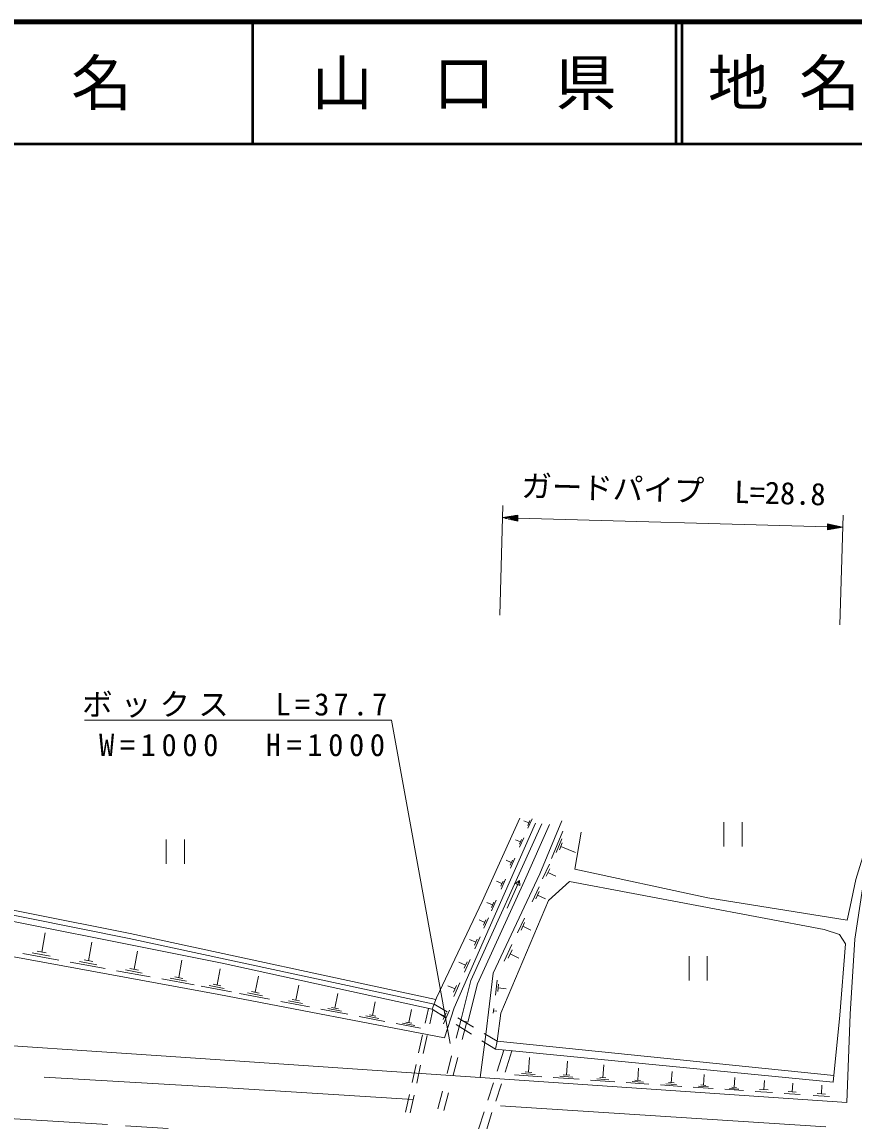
# Model space of a CAD drawing. Units: millimetres, scale not verified. Extents: x 40000 to 680000, y 20000 to 380000.
# Drawn here: x 314092 to 382375, y 289843 to 380000 of the extents above; entities that cross this region are included whole.
import ezdxf
from ezdxf.enums import TextEntityAlignment as Align

# ---------------------------------------------------------------- set-up
doc = ezdxf.new("R2010")
doc.units = ezdxf.units.MM
doc.header["$LTSCALE"] = 1000
doc.linetypes.add('CHAIN', pattern=[18.5, 12, -1.5, 3.5, -1.5])
for name, color, linetype, lineweight in [('M-BGD', 7, 'Continuous', 13), ('M-BMK', 2, 'CHAIN', 13), ('M-STR-HTXT', 7, 'Continuous', 13), ('M-STR-STRD', 7, 'Continuous', 13), ('M-TTL', 2, 'Continuous', 140), ('M-TTL-LINE', 7, 'Continuous', 50)]:
    doc.layers.add(name, color=color, linetype=linetype, lineweight=lineweight)
doc.layers.add('M-TTL-TXT', color=7, linetype='Continuous')
doc.styles.add('ＭＳ ゴシック', font='')
doc.styles.get('ＭＳ ゴシック').set_extended_font_data('MS Gothic')

msp = doc.modelspace()

# ---------------------------------------------------------------- linework, layer by layer
at = {"layer": 'M-BGD'}
for p, q in [((355685, 314294), (355268, 314477)), ((355771, 314489), (355598, 314098)), ((355961, 314638), (355616, 313857)), ((371702, 314366), (371702, 312366)), ((373202, 314366), (373202, 312366)), ((325926, 312931), (325926, 310931)), ((327426, 312931), (327426, 310931)), ((354998, 312736), (354581, 312920)), ((355084, 312931), (354911, 312541)), ((355274, 313080), (354929, 312300)), ((357549, 311372), (358479, 313615)), ((357931, 311871), (358396, 312992)), ((358197, 312089), (358429, 312650)), ((358313, 312369), (359510, 311873)), ((354246, 311042), (353816, 311231)), ((354335, 311243), (354157, 310840)), ((354532, 311398), (354176, 310591)), ((356812, 309703), (357384, 310912)), ((357116, 309929), (357402, 310534)), ((357259, 310231), (357904, 309926)), ((353483, 309321), (353039, 309517)), ((353575, 309530), (353391, 309113)), ((353778, 309689), (353410, 308855)), ((353914, 307296), (354930, 309580)), ((354606, 309314), (354930, 309580)), ((354949, 309161), (354606, 309314)), ((354930, 309580), (354949, 309161)), ((355959, 307835), (356531, 309045)), ((356263, 308061), (356549, 308666)), ((356406, 308364), (357051, 308059)), ((352708, 307574), (352249, 307777)), ((352803, 307789), (352613, 307359)), ((353013, 307954), (352633, 307093)), ((352073, 306134), (351614, 306337)), ((352168, 306349), (351978, 305919)), ((352378, 306514), (351998, 305653)), ((354753, 305285), (355325, 306495)), ((355057, 305511), (355343, 306116)), ((355200, 305814), (355845, 305509)), ((315715, 303706), (316004, 305280)), ((351343, 304515), (350825, 304743)), ((351450, 304758), (351237, 304272)), ((351687, 304944), (351259, 303972)), ((319554, 302989), (319834, 304514)), ((353653, 302959), (354292, 304310)), ((353993, 303211), (354312, 303887)), ((317119, 303042), (314167, 303583)), ((316417, 303374), (314941, 303645)), ((316084, 303638), (315346, 303774)), ((320234, 302668), (318805, 302930)), ((319912, 302924), (319197, 303055)), ((323302, 302290), (323573, 303765)), ((326961, 301607), (327223, 303035)), ((350872, 303092), (350414, 302050)), ((354153, 303549), (354873, 303208)), ((368832, 303366), (368832, 301366)), ((370332, 303366), (370332, 301366)), ((320914, 302346), (318056, 302870)), ((324618, 301667), (321852, 302174)), ((323960, 301978), (322577, 302232)), ((323648, 302226), (322957, 302353)), ((330103, 301002), (330357, 302323)), ((350504, 302632), (349948, 302877)), ((350619, 302893), (350389, 302372)), ((328235, 301004), (325557, 301495)), ((327598, 301306), (326259, 301551)), ((327296, 301545), (326627, 301668)), ((333241, 300403), (333495, 301723)), ((350027, 301171), (349537, 300055)), ((352943, 300179), (353084, 301402)), ((331278, 300434), (328802, 300910)), ((330690, 300718), (329453, 300956)), ((330413, 300943), (329794, 301062)), ((334416, 299835), (331940, 300311)), ((333828, 300119), (332590, 300357)), ((333551, 300343), (332932, 300462)), ((336570, 299745), (336811, 300999)), ((339778, 299112), (340006, 300300)), ((349633, 300679), (349038, 300940)), ((349756, 300958), (349511, 300400)), ((353141, 300466), (353212, 301077)), ((353177, 300772), (353829, 300696)), ((337685, 299206), (335335, 299658)), ((337127, 299476), (335952, 299702)), ((336864, 299689), (336276, 299802)), ((342869, 298501), (343085, 299628)), ((347919, 299427), (348991, 298800)), ((340835, 298600), (338606, 299029)), ((340306, 298856), (339192, 299070)), ((340056, 299058), (339499, 299165)), ((343871, 298017), (341759, 298423)), ((343370, 298259), (342314, 298462)), ((343133, 298450), (342605, 298552)), ((345847, 297913), (346052, 298979)), ((347455, 299082), (347188, 297883)), ((347823, 298973), (347568, 297828)), ((348870, 298308), (347753, 299017)), ((348785, 298449), (348190, 298711)), ((348908, 298728), (348663, 298170)), ((349179, 298942), (348689, 297826)), ((352770, 298691), (352815, 299079)), ((352793, 298885), (353051, 298855)), ((346796, 297454), (344796, 297839)), ((346322, 297684), (345322, 297876)), ((346097, 297865), (345597, 297961)), ((350981, 296969), (349715, 297773)), ((350108, 298090), (349731, 296638)), ((349854, 298295), (351149, 297537)), ((350108, 298090), (350692, 297940)), ((350602, 297970), (350226, 296519)), ((346971, 296907), (346646, 295442)), ((347351, 296852), (347026, 295388)), ((351690, 293421), (352166, 296952)), ((352012, 297032), (353084, 296404)), ((352943, 295725), (351826, 296434)), ((380675, 293033), (352943, 295725)), ((349355, 295186), (348978, 293734)), ((349849, 295067), (349472, 293615)), ((353646, 295657), (353087, 293930)), ((354304, 295593), (353742, 293859)), ((355662, 293851), (355745, 295051)), ((346429, 294466), (346103, 293002)), ((346809, 294412), (346483, 292947)), ((358777, 293620), (358854, 294749)), ((361765, 293398), (361838, 294460)), ((364631, 293185), (364700, 294182)), ((367381, 292980), (367446, 293915)), ((351690, 293421), (381787, 291356)), ((356767, 293474), (354517, 293628)), ((356215, 293662), (355089, 293740)), ((355944, 293832), (355381, 293870)), ((359817, 293264), (357698, 293410)), ((359297, 293442), (358238, 293515)), ((359042, 293601), (358512, 293638)), ((362743, 293064), (360751, 293200)), ((362254, 293231), (361258, 293299)), ((362014, 293380), (361516, 293415)), ((365090, 293028), (364155, 293092)), ((364865, 293169), (364398, 293201)), ((370019, 292784), (370080, 293660)), ((372550, 292596), (372606, 293414)), ((374978, 292416), (375031, 293179)), ((348601, 292282), (348224, 290831)), ((349095, 292163), (348718, 290711)), ((352779, 292979), (352317, 291552)), ((353435, 292907), (352973, 291480)), ((365549, 292871), (363679, 292999)), ((368242, 292686), (366489, 292807)), ((367812, 292833), (366935, 292893)), ((367601, 292965), (367162, 292995)), ((370825, 292509), (369184, 292622)), ((370422, 292647), (369602, 292703)), ((370225, 292770), (369814, 292798)), ((373303, 292339), (371769, 292444)), ((372927, 292468), (372160, 292520)), ((372742, 292583), (372359, 292609)), ((375681, 292176), (374249, 292274)), ((375336, 292391), (374620, 292440)), ((377961, 292019), (376629, 292111)), ((377640, 292220), (376974, 292266)), ((377307, 292243), (377356, 292953)), ((379696, 292079), (379745, 292789)), ((345886, 292026), (345561, 290562)), ((346266, 291971), (345941, 290507)), ((380350, 291855), (379018, 291947)), ((380029, 292056), (379363, 292102)), ((352009, 290600), (351547, 289173)), ((352665, 290529), (352203, 289102))]:
    msp.add_line(p, q, dxfattribs=at)
for points in [[(347753, 299017), (348124, 299935), (351849, 307861), (354938, 314675)], [(359986, 313545), (359457, 310509), (370366, 308143), (381805, 306308), (382052, 307437), (382511, 309661), (383429, 312592), (384311, 315063)], [(381787, 291356), (382052, 298611), (382440, 304754), (383058, 308902), (383552, 311144), (385018, 315151)], [(356235, 314269), (352440, 305663), (349571, 299141), (348759, 296669)], [(356747, 314225), (350939, 301374), (350108, 298090)], [(350692, 297940), (351487, 301091), (355326, 309538), (357383, 314154)], [(352166, 296952), (352749, 301983), (356597, 310120), (358398, 314463)], [(347919, 299427), (322880, 304829), (305999, 308202), (303479, 308498), (293791, 309305)], [(348060, 299798), (322960, 305213), (306060, 308589), (303518, 308888), (293824, 309696)], [(359033, 309485), (357303, 307932), (353402, 298699), (353084, 296404)], [(381664, 304366), (381169, 305142), (379934, 305566), (359033, 309485)], [(347753, 299017), (330513, 302784), (306672, 307556), (305192, 299797)], [(306968, 298380), (308331, 304246), (330253, 300228), (348759, 296669)], [(381664, 304366), (381205, 298540), (380675, 293033)], [(306018, 296493), (327135, 295081), (351690, 293421)], [(352943, 295725), (353084, 296404), (380728, 293585)]]:
    msp.add_lwpolyline(points, dxfattribs=at)
at = {"layer": 'M-BMK'}
msp.add_line((272201, 292642), (370369, 286433), dxfattribs=at)
at = {"layer": 'M-STR-HTXT'}
for p, q in [((353304, 331343), (353558, 340339)), ((353530, 339339), (354786, 339554)), ((353530, 339339), (354772, 339054)), ((353530, 339339), (354779, 339304)), ((354778, 339254), (353778, 339282)), ((354781, 339354), (353781, 339382)), ((354027, 339225), (354776, 339204)), ((354032, 339425), (354782, 339404)), ((354775, 339154), (354275, 339168)), ((354783, 339454), (354284, 339468)), ((354524, 339111), (354774, 339104)), ((354535, 339511), (354785, 339504)), ((354772, 339054), (354786, 339554)), ((354779, 339304), (380194, 338585)), ((381217, 330553), (381472, 339550)), ((380201, 338835), (380187, 338335)), ((381443, 338550), (380187, 338335)), ((380438, 338378), (380188, 338385)), ((380190, 338435), (380690, 338421)), ((380941, 338464), (380191, 338485)), ((380193, 338535), (381192, 338507)), ((381443, 338550), (380194, 338585)), ((380195, 338635), (381195, 338607)), ((380946, 338664), (380197, 338685)), ((380198, 338735), (380698, 338721)), ((380450, 338778), (380200, 338785)), ((381443, 338550), (380201, 338835)), ((344421, 322724), (319221, 322724)), ((349229, 296209), (344421, 322724))]:
    msp.add_line(p, q, dxfattribs=at)
at = {"layer": 'M-STR-STRD'}
msp.add_line((353375, 291091), (380063, 289363), dxfattribs=at)
msp.add_lwpolyline([(315913, 293453), (331391, 292527), (346172, 291611)], dxfattribs=at)
at = {"layer": 'M-TTL'}
msp.add_line((680000, 380000), (40000, 380000), dxfattribs=at)
at = {"layer": 'M-TTL-LINE'}
for p, q in [((333000, 380000), (333000, 370000)), ((367750, 380000), (367750, 370000)), ((368250, 380000), (368250, 370000)), ((40000, 370000), (680000, 370000))]:
    msp.add_line(p, q, dxfattribs=at)

# ---------------------------------------------------------------- texts
at = {"layer": 'M-STR-HTXT', "style": 'ＭＳ ゴシック'}
msp.add_text('ガードパイプ  L=28.8', height=1833, rotation=358.38, dxfattribs=at).set_placement((367521, 340144), align=Align.BOTTOM_CENTER)
at = {"layer": 'M-STR-HTXT', "char_height": 1833, "attachment_point": 8, "style": 'ＭＳ ゴシック'}
for s, insert in [('\\T1.27;ボックス\u3000L=37.7', (331721, 322924)), ('\\T1.37;W=1000\u3000H=1000', (332384, 319746))]:
    msp.add_mtext(s, dxfattribs=dict(at, insert=insert))
at = {"layer": 'M-TTL-TXT', "style": 'ＭＳ ゴシック'}
for s, p in [('県\u3000名', (315625, 375000)), ('山\u3000口\u3000県', (350375, 375000))]:
    msp.add_text(s, height=3666, dxfattribs=at).set_placement(p, align=Align.MIDDLE_CENTER)
msp.add_text('地 名', height=3666, dxfattribs=at).set_placement((370380, 375000), align=Align.MIDDLE_LEFT)

doc.saveas('drawing.dxf')
